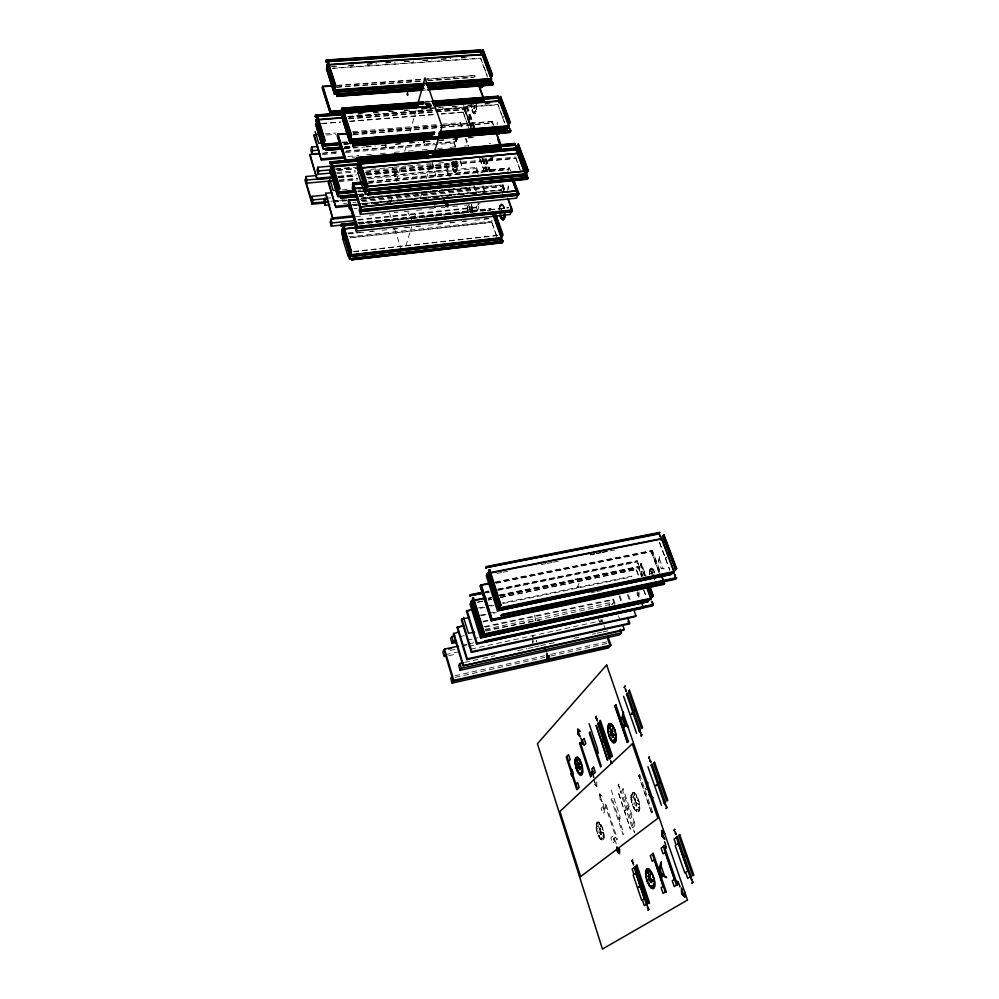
<?xml version="1.0" encoding="UTF-8"?>
<svg xmlns="http://www.w3.org/2000/svg" width="999" height="999" viewBox="0 0 999 999"><rect width="100%" height="100%" fill="white"/><g stroke="black" fill="none" stroke-linecap="round" stroke-linejoin="round"><path stroke-width="0.75" stroke-dasharray="5 3.75" d="M451.923 162.35L452.547 163.411L451.923 162.35A7.63 2.498 84.4 0 0 455.369 172.79A7.63 2.498 84.4 0 0 456.131 160.926M490.284 157.255L490.034 158.991M455.107 168.007L455.157 167.32A2.66 0.874 84.4 0 1 453.683 166.096A2.66 0.874 84.4 0 1 454.22 162.6M474.55 108.654L474.612 107.904A2.822 0.962 85.4 0 1 473.464 108.104A2.822 0.962 85.4 0 1 472.852 104.87M470.641 212.337L470.691 211.651A2.685 0.899 83.9 0 1 469.155 210.314A2.685 0.899 83.9 0 1 469.73 206.855M385.776 146.741L385.951 147.627L386.014 146.853M497.202 124.887L497.302 122.178M507.767 190.572L508.254 185.939M508.066 189.211L508.391 186.126M455.681 140.946L455.444 140.297M468.519 122.84L468.281 122.165M469.867 118.731L469.617 118.057M434.465 171.066A4.783 1.498 84.1 0 1 435.489 175.936L435.589 175.087M478.484 203.908L478.721 204.595M484.89 168.257L484.64 167.557M486.313 164.261L486.063 163.561M600.998 834.827L601.111 834.227A3.334 1.124 74.9 0 1 598.851 830.756A3.334 1.124 74.9 0 1 599.899 828.183M636.375 806.243L636.513 805.581A3.559 1.299 74.7 0 1 633.978 801.96A3.559 1.299 74.7 0 1 635.202 799.113M658.541 561.338L659.802 555.481L658.741 561.625L661.201 568.281L664.772 568.881L661.276 568.731M534.403 615.459A4.92 1.661 78 0 1 535.514 620.716L535.651 620.054M577.834 586.238L578.071 587.35L578.246 586.563M612.587 604.258L612.287 603.396M666.233 558.154L665.883 557.205M390.609 202.447L392.682 194.942M396.403 181.431L400.549 166.421M404.695 151.411L406.768 143.906M410.077 131.893L416.296 109.378M604.882 809.065L604.545 808.054M614.66 838.735L614.323 837.711M625.761 810.863L625.411 809.827M628.171 808.89L627.809 807.854M405.831 246.066L411.725 226.648M413.986 219.181L416.258 211.713M420.342 198.277L422.602 190.809M426.223 178.858L430.756 163.923M468.568 127.685L463.124 112.063L441.383 113.811M448.738 176.024L445.816 167.607L447.165 163.349L448.351 166.733L447.34 169.855L366.82 177.497M455.157 147.303L454.021 141.87L440.097 143.094M487.5 77.148L480.631 58.179L332.729 68.119M461.113 126.761L460.464 122.677L440.459 124.338M471.091 127.547L464.523 109.341L464.997 107.855L435.352 110.215M455.344 141.321L456.056 139.073M436.301 143.107L456.493 141.321L457.554 138.024M602.797 803.146A5.382 1.848 75.1 0 1 604.008 808.84L604.208 808.241M456.019 160.739L455.519 161.613M468.169 123.239L468.693 121.591M469.443 119.306L469.98 117.657M485.514 71.091L486.051 69.48M453.608 190.06L453.983 188.961L361.626 198.177M366.321 174.788L461.688 165.809L460.564 160.389M353.259 134.865L491.458 123.264L492.245 121.391L440.571 125.712M504.582 122.989L497.889 104.495L437.637 109.278M478.059 174.188L476.061 168.606L476.473 167.432L367.058 177.81M362.15 201.623L470.517 190.709L471.628 187.525L361.401 198.539M484.515 168.631L485.077 167.02M485.864 164.798L486.438 163.187M502.922 117.795L503.484 116.221M477.559 210.664L476.298 207.093L477.435 203.946L478.696 207.517L477.559 210.664L359.016 223.227M482.967 185.602L484.965 191.184L484.54 192.345L482.542 186.763M358.229 222.54L490.796 208.516L490.272 209.89L359.415 223.776M490.796 208.516L490.384 210.202L482.692 211.014M502.422 193.394L501.061 189.673L502.684 184.79L504.745 190.459M507.367 173.014L509.028 167.982L510.089 170.854M504.045 190.447L502.497 186.201L503.046 184.753L361.613 198.888M368.693 181.431L509.403 167.944L508.828 169.443L368.306 182.967M519.792 169.331L515.834 158.167L365.734 172.19M496.703 236.626L491.733 222.203L350.324 237.65M499.8 205.544L500.474 206.893M500.611 207.804L501.973 211.026M532.692 636.176L533.216 637.437M393.993 170.379A4.408 1.274 83.9 0 0 392.57 167.732L392.794 167.42M498.938 589.772L637.449 561.101L636.625 562.15L497.539 590.496M500.462 597.552L636.388 569.442L639.048 576.76M644.392 575.824L640.284 564.547L641.121 563.498L646.141 576.136M640.284 564.547L641.508 563.424M643.019 576.111L639.435 566.258L638.361 567.769L500.324 596.128M485.639 631.106L609.103 604.745L610.826 602.584L611.625 604.845M485.227 627.085L612.924 599.949L613.548 599.175L615.084 603.508M651.273 551.923L652.397 550.362L660.339 571.89M612.062 604.295L613.249 602.809M599.75 622.802L601.41 620.741L469.63 649.387M409.365 215.634A4.446 1.324 83.4 0 0 407.892 212.849L408.129 212.562M665.509 558.354L666.52 557.13M620.154 791.907L621.003 790.596L633.391 827.509L632.367 828.308L620.292 791.782M638.786 775.848L639.847 774.937L638.723 775.861M604.32 808.903L605.594 807.816M450.174 175.637L450.149 174.875M597.14 822.314L598.001 824.437M598.164 825.461L599.887 830.181M625.149 810.689L626.111 809.902M627.459 808.815L628.421 808.016M602.172 837.761L603.059 839.909M614.085 838.536L615.396 837.524M632.217 827.846L633.241 827.06M651.473 812.949L652.584 812.1M491.52 159.553L491.396 157.467M454.932 675.749L544.692 655.719M550.774 654.357L607.067 641.795M455.219 677.372L544.717 657.354M550.786 656.006L606.905 643.456M464.51 662.424L481.268 658.728M482.792 658.391L494.967 655.706M517.807 650.674L526.948 648.663M528.471 648.326L533.029 647.315M534.552 646.99L539.123 645.978M540.646 645.641L557.392 641.945M574.15 638.261L578.708 637.25M592.419 634.228L595.466 633.566M596.99 633.229L601.56 632.217M603.071 631.88L607.642 630.881M448.776 655.681L456.406 654.02M462.15 646.053L466.695 645.079M450.437 650.374L455.007 649.375M468.718 646.415L474.812 645.092M445.392 654.657L457.505 652.022M467.27 640.072L477.947 637.774M462.687 645.179L467.232 644.193M468.743 643.868L474.812 642.557M485.127 629.37L610.826 602.584M459.727 636.638L464.298 635.664M483.366 621.166L487.937 620.204M482.892 621.952L488.973 620.666M484.19 626.635L613.548 599.175M480.157 615.247L487.774 613.648M489.298 613.336L495.392 612.062M481.181 615.734L487.275 614.46M493.356 613.186L496.403 612.549M590.759 592.794L595.329 591.833M596.853 591.52L601.423 590.559M480.182 608.304L484.765 607.355M490.871 606.081L493.918 605.456M503.084 603.546L631.293 576.947L631.967 576.111L502.072 603.034M477.672 602.085L486.825 600.212M488.361 599.887L491.408 599.263M500.561 597.377L636.388 569.442M477.572 602.26L486.725 600.374M488.261 600.062L491.308 599.437M477.622 608.104L485.264 606.518M486.788 606.206L492.907 604.932M499.3 594.992L639.435 566.258M499.438 595.404L639.185 566.733M488.061 598.201L491.096 597.577M500.187 595.716L638.611 567.295L641.67 575.736M488.286 598.451L491.321 597.827M500.424 595.953L638.498 567.594L641.62 576.211M488.186 598.613L491.221 597.989M485.651 591.57L488.686 590.958M497.777 589.098L637.312 560.714M485.776 591.982L488.811 591.358M497.914 589.51L637.449 561.101M485.177 592.582L488.236 591.957M485.302 592.981L489.897 592.057M494.992 582.08L652.397 550.362M495.129 582.504L652.147 550.849M495.879 582.854L651.523 551.448L659.452 572.951M496.016 583.279L651.423 551.748L659.515 573.676M590.297 554.67L594.88 553.758M596.415 553.458L600.998 552.547M602.522 552.235L607.117 551.323M496.94 573.451L501.523 572.539M503.059 572.227L507.642 571.316M541.258 564.61L545.841 563.698M547.377 563.399L551.96 562.474M553.483 562.175L558.079 561.263M590.172 554.857L594.755 553.946M596.278 553.646L600.861 552.734M602.397 552.422L608.503 551.211M610.039 550.899L614.622 549.987M485.177 630.207L539.959 620.179M575.636 579.82L575.624 578.933M353.771 251.498L497.889 235.252M353.708 251.736L497.802 235.477M348.289 233.679L354.458 233.017M356.006 232.854L360.639 232.342M369.892 231.343L372.977 231.006M393.032 228.846L396.128 228.509M403.833 227.672L406.93 227.335M416.183 226.336L419.268 225.999M437.787 224.001L442.42 223.501M450.124 222.665L453.221 222.327M462.475 221.328L465.559 220.991M484.078 218.981L488.711 218.481M348.239 233.916L357.492 232.917M359.028 232.742L363.661 232.243M369.83 231.581L374.463 231.081M382.167 230.245L386.8 229.745M392.969 229.071L397.602 228.571M405.319 227.735L409.94 227.235M416.108 226.561L420.741 226.061M428.459 225.225L436.163 224.388M437.712 224.226L443.881 223.564M450.049 222.889L456.218 222.215M462.4 221.553L467.02 221.054M474.737 220.217L482.455 219.38M483.991 219.218L490.159 218.544M349.038 236.763L492.12 221.166L491.246 218.731M350.262 237.887L491.645 222.427M347.864 232.954L354.021 232.292M357.867 219.53L476.298 207.093M358.266 220.192L478.696 207.517M358.329 222.852L490.909 208.816M358.978 223.439L508.491 207.592M358.916 223.689L508.391 207.829M359.515 224.088L374.912 222.452M376.461 222.29L387.237 221.154M388.773 220.991L410.327 218.694M411.863 218.531L422.639 217.395M424.188 217.22L433.416 216.246M434.965 216.084L445.741 214.935M447.277 214.773L458.054 213.624M459.59 213.461L468.831 212.487M470.367 212.325L476.535 211.663M355.569 216.646L362.325 215.971M369.455 215.21L374.076 214.723M381.793 213.923L385.577 213.549M394.13 212.637L397.964 212.263M404.158 211.613L410.364 210.976M416.558 210.327L421.903 209.74M428.958 209.028L433.603 208.554M441.346 207.742L445.042 207.33M452.747 206.518L458.391 205.969M464.585 205.319L469.717 204.758M476.985 204.021L480.082 203.709M353.284 205.519L356.381 205.207M362.575 204.583L367.22 204.108M373.426 203.484L379.62 202.847M385.826 202.223L395.117 201.286M396.665 201.124L402.872 200.499M409.066 199.862L415.272 199.238M421.466 198.614L427.672 197.977M433.866 197.352L440.059 196.728M446.266 196.091L452.46 195.467M458.666 194.842L464.86 194.206M471.066 193.581L477.26 192.944M483.454 192.32L489.66 191.696M495.854 191.059L502.06 190.434M352.897 205.707L360.639 204.92M362.187 204.758L366.833 204.296M374.575 203.509L379.22 203.034M386.963 202.248L391.62 201.773M399.363 200.986L404.008 200.524M411.75 199.738L416.396 199.263M424.138 198.476L428.783 198.002M434.977 197.377L439.622 196.903M447.365 196.116L452.023 195.654M459.765 194.867L464.41 194.393M472.152 193.606L476.798 193.132M354.058 208.554L357.142 208.242M333.167 200.774L342.445 199.85M361.014 197.989L367.195 197.377M368.743 197.228L430.606 191.046M432.155 190.896L442.982 189.81M444.53 189.66L455.357 188.586M461.538 187.962L467.732 187.35M330.844 201.249L344.692 199.862M333.454 201.336L347.427 199.937M333.666 202.06L347.515 200.674M360.164 199.375L502.797 185.09M361.251 200.374L502.497 186.201M361.351 200.699L502.247 186.551M343.581 203.496L346.678 203.184M352.872 202.56L355.956 202.248M351.623 204.683L360.926 203.734M362.487 203.584L484.965 191.184M352.847 204.67L357.48 204.208M359.016 204.046L501.061 189.673M353.334 205.282L356.443 204.97M362.637 204.333L406.044 199.937M407.592 199.775L418.444 198.676M419.992 198.526L430.844 197.427M432.392 197.265L443.244 196.166M444.792 196.004L455.644 194.905M457.192 194.755L468.044 193.656M469.592 193.494L480.444 192.395M481.993 192.233L502.147 190.197M358.117 191.558L362.774 191.096M358.204 191.833L362.824 191.371M358.092 194.405L362.724 193.943M358.029 194.643L362.674 194.181M358.978 194.817L363.898 194.293M327.684 198.127L330.781 197.814M359.378 195.067L363.998 194.605M359.303 195.342L363.936 194.88M358.916 196.204L363.536 195.742M359.016 196.516L363.636 196.066M358.042 190.122L361.126 189.822M357.754 191.296L360.839 190.996M338.948 180.132L357.53 178.371M339.323 180.444L357.804 178.696M339.048 181.643L357.53 179.895M368.294 178.871L476.061 168.606M368.793 181.756L509.153 168.294M368.406 183.292L508.466 169.48M337.013 173.614L355.632 171.878M366.034 171.004L516.283 157.005M365.671 172.452L515.746 158.416M338.898 176.224L355.831 174.638M366.608 173.626L462.062 164.66M337.874 176.661L356.431 174.912M365.721 174.051L446.166 166.483L449.587 176.323M338.099 177.098L355.182 175.487M366.046 174.475L448.351 166.733M338.636 177.397L355.557 175.799M339.173 177.647L356.168 176.049M366.983 175.025L445.816 167.607M335.577 168.918L352.547 167.357M335.864 169.331L356.006 167.482M337.774 170.13L356.243 168.419M337.799 170.367L356.456 168.644M336.688 172.515L355.219 170.792M370.679 169.355L378.396 168.644M379.945 168.506L392.307 167.357M393.843 167.208L406.206 166.059M407.754 165.921L420.117 164.773M426.286 164.198L432.467 163.624M438.648 163.049L446.378 162.325M452.559 161.751L460.277 161.039M322.29 154.62L339.285 153.122M345.467 152.572L453.646 143.032M347.927 156.506L358.766 155.532M366.508 154.845L372.702 154.296M380.444 153.596L386.638 153.047M394.38 152.36L400.574 151.798M408.316 151.111L414.51 150.562M422.252 149.875L428.446 149.313M437.737 148.489L442.382 148.077M450.124 147.39L456.318 146.828M464.06 146.141L468.706 145.729L466.133 138.524M352.285 157.305L355.382 157.03M344.618 146.99L351.086 146.279M344.855 147.065L351.036 146.528M344.705 147.303L350.924 146.753M345.067 147.477L351.273 146.94M345.017 147.815L351.186 147.278M344.28 148.489L356.693 147.402M366.009 146.591L372.215 146.054M381.518 145.242L386.176 144.843M395.479 144.031L400.137 143.619M409.44 142.807L414.098 142.407M426.511 141.321L429.607 141.059M438.923 140.247L443.568 139.835M452.884 139.023L457.53 138.624M468.394 137.675L471.503 137.4M344.38 148.789L364.548 147.04M366.096 146.903L375.412 146.091M381.618 145.542L389.373 144.867M395.579 144.331L403.334 143.656M409.54 143.107L418.856 142.295M425.062 141.758L432.817 141.084M439.023 140.534L446.778 139.86M452.984 139.323L460.739 138.649M468.506 137.974L474.712 137.425M322.877 153.059L339.972 151.561M346.178 151.011L434.74 143.232M322.527 153.421L339.548 151.923M345.729 151.386L424.625 144.443M426.173 144.318L433.903 143.631M342.794 142.57L347.452 142.17M342.894 142.882L347.54 142.482M344.068 143.694L347.177 143.431M344.018 143.943L348.663 143.544M344.118 144.243L348.763 143.844M343.906 144.268L348.526 143.881M325.012 133.941L335.789 133.042M352.722 131.643L438.923 124.475M326.436 135.04L335.764 134.266M352.859 132.842L460.077 123.888M353.509 132.979L439.023 125.837M353.609 133.292L442.232 125.886M443.793 125.749L491.995 121.728M353.159 134.553L491.708 122.927M349.076 117.37L433.903 110.627M435.452 110.502L464.76 108.167M348.651 118.594L464.523 109.341M348.751 118.893L435.015 112M436.551 111.876L464.285 109.665L464.647 107.88L472.739 130.307M321.853 123.439L340.472 121.94M349.787 121.191L435.177 114.311M321.803 123.689L340.422 122.19M349.737 121.441L435.102 114.56M441.308 114.061L463.049 112.313M426.223 105.207L432.392 104.72M426.148 105.457L432.317 104.982M426.248 105.769L432.43 105.282M426.498 106.344L432.654 105.857M426.523 106.556L432.729 106.069L425.062 106.756M425.087 106.993L432.829 106.381M425.686 107.88L433.454 107.268M425.786 108.167L433.554 107.555M358.054 113.849L361.151 113.611M373.376 112.587L376.635 112.388M388.848 111.364L392.12 111.164M404.32 110.14L407.592 109.952M421.353 108.804L440.109 107.38M452.297 106.356L455.594 106.156M467.782 105.145L471.066 104.945M485.002 103.846L488.099 103.596M357.992 114.123L364.185 113.636M373.476 112.899L379.67 112.412M388.948 111.688L395.142 111.189M404.433 110.464L412.175 109.853M421.453 109.116L443.119 107.405M452.41 106.668L458.603 106.181M467.894 105.457L475.624 104.845M484.915 104.108L491.108 103.621M348.039 116.384L436.088 109.403M347.977 116.646L436.014 109.665M437.562 109.54L497.789 104.758M348.988 117.07L433.803 110.34M425.274 101.836L431.468 101.361M423.838 102.273L431.58 101.673M424.825 103.459L431.006 102.972M424.925 103.771L431.118 103.284M425.05 104.008L431.231 103.534M425.149 104.321L431.331 103.834M422.664 90.197L425.786 89.972M336.863 85.377L422.202 79.271M423.751 79.158L475.324 75.474L474.812 77.06L427.972 80.42M336.963 85.677L425.412 79.358M426.96 79.246L474.962 75.499L474.463 77.085M336.538 86.988L421.953 80.894M336.638 87.3L420.329 81.281M428.072 80.719L473.026 77.485M331.805 66.346L334.89 66.134M348.639 65.185L353.421 64.898M367.157 63.948L371.965 63.661M385.689 62.712L390.497 62.425M404.22 61.476L409.028 61.189M422.752 60.24L427.56 59.965M441.471 59.028L446.103 58.729M461.351 57.667L464.635 57.492M331.743 66.621L337.924 66.209M348.738 65.484L356.456 64.972M367.27 64.248L376.536 63.636M385.801 63.012L395.067 62.4M404.32 61.776L413.586 61.164M422.852 60.539L432.117 59.928M441.383 59.303L450.649 58.691M461.463 57.967L469.18 57.455M332.667 68.394L480.544 58.454M342.47 189.822L347.115 189.56M341.646 142.183L347.764 141.895M645.591 789.297L645.604 788.423M616.233 843.905A5.482 1.886 74.5 0 0 613.935 838.973L614.373 839.073M411.326 217.72L411.613 222.377M654.158 574.974L652.609 574.5M473.626 111.426L473.389 113.174M502.672 204.495L502.397 206.206M472.589 212.287L471.928 211.538L472.577 212.662M594.305 783.953L596.927 786.95L596.828 782.142L596.728 786.338L594.492 783.79L594.405 779.382M638.074 564.098L637.812 562.724L638.398 563.698M619.205 787.499L618.918 786.013L619.53 787.212M634.028 831.668L634.652 832.916L634.365 831.405M613.935 838.973L614.397 839.922M480.631 58.179L487.062 75.437M497.889 104.495L504.682 122.727M659.627 542.407L669.879 569.967M659.477 542.594L669.73 570.154M515.834 158.167L520.404 170.442M659.365 558.703L662.949 568.356M659.939 571.977L651.997 550.437L651.136 551.523L659.365 573.863M492.245 121.391L493.781 125.562M509.403 167.944L510.452 170.817M493.044 124.6L491.883 121.416L491.458 123.264M503.046 184.753L505.107 190.422M641.121 563.498L645.754 576.211M640.671 564.472L644.78 575.749M502.335 186.301L503.696 190.035M502.135 186.239L503.683 190.484M637.812 562.724L638.761 565.359M642.632 576.198L639.048 566.346L638.224 567.382L641.483 576.373M643.818 589.959L646.478 597.29M636.251 569.605L638.898 576.935M643.681 590.122L646.341 597.452M467.207 106.319L474.825 127.373M486.213 158.841L490.934 171.878M466.858 106.344L474.475 127.41M485.864 158.878L490.571 171.915M466.221 106.406L473.826 127.447M485.177 158.853L489.885 171.878M465.871 106.431L473.476 127.485M484.827 158.891L489.535 171.903M464.997 107.855L473.089 130.27M483.366 158.741L488.061 171.753M483.017 158.779L488.161 173.027M463.611 105.395L464.235 107.13M482.342 158.741L487.025 171.741M464.36 109.415L470.641 126.823M482.142 158.729L487.225 172.815M464.173 109.366L470.741 127.572M481.993 158.779L486.675 171.778M637.587 591.733L640.147 598.838M636.912 592.557L639.46 599.65M463.124 112.063L468.656 127.435M479.832 158.504L485.014 172.914M479.745 158.741L484.927 173.152M460.464 122.677L462.013 126.998M476.473 167.432L478.471 173.014M465.222 138.287L468.306 146.915M628.408 594.792L630.419 600.411M627.397 594.592L629.495 600.474M491.733 222.203L496.79 236.401M474.587 185.914L477.047 192.857M619.83 595.516L621.902 601.348M473.688 185.677L476.635 193.993M619.193 596.316L621.253 602.135M455.681 139.048L456.493 141.321M454.021 141.87L456.031 147.565M460.177 161.538L461.688 165.809M469.268 187.188L470.517 190.709M612.924 599.949L614.447 604.283M618.518 615.834L620.042 620.154M609.103 604.745L610.289 608.129M602.06 619.655L603.533 623.888M604.02 625.312L605.494 629.545M600.849 619.13L601.835 621.952M598.601 619.48L599.375 621.69M432.729 164.136L434.066 168.007M638.935 775.724L651.635 812.824M618.918 786.013L619.917 789.01M633.628 829.844L634.652 832.916M611.213 789.984L620.079 816.583L619.243 819.892L620.804 820.566L619.817 817.607M599.875 795.366L601.598 800.599M394.493 172.765L395.666 176.348M594.855 781.767L596.128 785.664M389.473 212.862L392.295 221.591M394.642 228.858L400.761 247.752M603.783 807.716L604.008 808.84M535.302 619.68L535.514 620.716M435.302 174.95L435.489 175.936M432.505 162.412L432.817 167.969L434.465 168.544L432.929 167.607L432.729 164.048M645.704 788.948A5.819 2.173 74.7 0 1 645.104 788.311M499.363 209.665A7.567 2.697 84 0 1 501.261 204.246A7.567 2.697 84 0 1 504.32 208.604M499.15 210.065A8.142 2.897 84 0 1 501.098 203.696A8.142 2.897 84 0 1 504.495 208.366M501.223 209.84A2.835 1.011 84 0 1 501.935 208.941M492.682 157.505A7.617 2.66 84.9 0 1 490.059 158.604M493.081 157.155A8.192 2.86 84.9 0 1 489.622 158.604M489.373 143.569A8.192 2.86 84.9 0 1 490.609 143.669M467.782 212.213A7.692 2.585 83.9 0 1 467.445 204.97M471.59 204.895A7.692 2.585 83.9 0 1 472.652 212.188M468.044 212.487A7.155 2.398 83.9 0 1 467.682 204.895M471.328 204.82A7.155 2.398 83.9 0 1 472.44 212.475M449.887 175.1A3.059 0.987 84.2 0 1 450.674 176.086M456.006 161.239A7.093 2.323 84.4 0 1 456.443 170.542A7.093 2.323 84.4 0 1 453.359 170.517A7.093 2.323 84.4 0 1 452.185 161.201M476.498 104.633A8.117 2.76 85.4 0 1 474.513 113.849A8.117 2.76 85.4 0 1 471.041 105.157M476.311 104.72A7.555 2.56 85.4 0 1 474.363 113.287A7.555 2.56 85.4 0 1 471.216 104.658M385.626 145.005A4.383 1.249 84.1 0 1 385.951 147.627M638.985 591.982A3.684 1.498 77.6 0 1 638.373 595.429A3.684 1.498 77.6 0 1 636.288 593.306M578.071 587.35A5.395 2.01 78.1 0 1 579.07 583.578M577.31 578.458A5.37 1.986 78.3 0 1 575.199 578.995M533.841 641.882A2.098 0.699 77.7 0 1 533.666 640.596M532.842 643.231A6.019 2.023 77.7 0 1 532.305 640.734M532.342 636.85A6.019 2.023 77.7 0 1 533.191 635.651M536.363 640.646A6.019 2.023 77.7 0 1 536.625 641.907M532.966 643.106A5.607 1.873 77.7 0 1 532.455 640.796M532.554 636.95A5.607 1.873 77.7 0 1 533.154 636.113M536.226 640.709A5.607 1.873 77.7 0 1 536.475 641.882M651.41 574.35A2.223 0.937 77.7 0 1 652.222 572.102M649.675 574.525A6.381 2.672 77.7 0 1 650.898 567.994A6.381 2.672 77.7 0 1 654.795 572.989M654.707 579.532A6.381 2.672 77.7 0 1 654.283 580.107M649.862 574.5A5.932 2.485 77.7 0 1 650.998 568.419A5.932 2.485 77.7 0 1 654.62 573.064M654.42 579.37A5.932 2.485 77.7 0 1 654.283 579.545M454.145 170.342L454.208 172.253L454.145 170.342M456.331 167.108L456.968 168.169L456.331 167.108M467.345 206.406L467.982 207.517L467.345 206.406M475.899 107.53L476.585 108.604L475.899 107.53M499.25 208.454L499.962 209.64L499.25 208.454M596.291 824.375L597.215 826.373L596.291 824.375M599.338 835.614L599.325 837.562L599.338 835.614M600.849 824.575L600.836 826.548L600.849 824.575M602.984 835.851L603.92 837.874L602.984 835.851M649.55 570.417L650.224 571.603L649.55 570.417M652.971 569.155L652.934 570.604L652.971 569.155M631.143 795.204L632.167 797.302L631.143 795.204M634.477 807.18L634.44 809.277L634.477 807.18M636.326 795.167L636.288 797.289L636.326 795.167M638.623 807.229L639.66 809.365L638.623 807.229M454.682 165.597L455.319 167.445L454.682 165.597M474.1 106.106L474.787 108.017L474.1 106.106M470.204 209.89L470.866 211.8L470.204 209.89M453.159 161.376L454.195 164.81L453.159 161.376M453.246 168.556L452.984 170.042L453.246 168.556M472.515 109.453L472.202 111.076L472.515 109.453M456.006 169.48L456.443 171.216L456.006 169.48M475.512 110.127L475.986 111.95L475.512 110.127M468.643 205.544L469.705 209.066L468.643 205.544M471.503 204.82L471.203 206.293L471.503 204.82M503.946 206.793L503.583 208.354L503.946 206.793M600.461 831.817L601.361 834.615L600.461 831.817M635.801 803.009L636.8 805.981L635.801 803.009M650.324 568.506L650.736 570.067L650.324 568.506M651.048 570.504L652.072 573.726L651.048 570.504M654.308 571.59L653.895 572.527L654.308 571.59M618.856 784.215L618.156 785.414L618.856 784.215M623.126 788.76L622.265 789.497L634.715 826.498L635.601 825.811L623.126 788.76M612.1 798.563L611.276 799.275L623.039 834.664L623.888 834.015L612.1 798.563M602.984 806.692L601.136 808.291L602.847 813.498L604.707 811.912L602.984 806.692M605.906 804.183L605.107 804.869L616.658 839.884L617.494 839.247L605.906 804.183M618.593 793.243L630.456 829.22L618.593 793.243M632.28 792.794L632.929 795.304L632.28 792.794M633.416 796.128L634.989 801.41L633.416 796.128M639.685 774.475L638.561 775.399L651.635 813.423L652.747 812.574L639.685 774.475M598.026 832.479L597.514 833.491L598.026 832.479M602.697 828.658L602.16 829.694L602.697 828.658M633.016 803.858L632.417 804.982L633.016 803.858M638.373 799.475L637.762 800.624L638.373 799.475M637.849 809.215L638.498 811.75L637.849 809.215M612.724 836.263L610.826 837.761L612.562 843.056L614.472 841.57L612.724 836.263M471.903 106.643L471.303 107.43L471.903 106.643M474.687 111.551L474.825 113.611L474.687 111.551M452.672 165.884L452.135 166.558L452.672 165.884M456.755 163.936L456.206 164.61L456.755 163.936M455.257 170.729L455.382 172.652L455.257 170.729M468.106 210.002L467.544 210.639L468.106 210.002M472.377 208.404L471.803 209.041L472.377 208.404M501.148 203.833L501.273 205.894L501.148 203.833M475.536 105.232L474.1 105.919L475.536 105.232M455.994 164.922L454.682 165.434L455.994 164.922M471.578 209.328L470.217 209.728L471.578 209.328M651.623 568.106L651.823 569.655L651.623 568.106M650.237 573.513L649.537 573.339L650.237 573.513M454.333 162.238L454.458 164.535L454.333 162.238M469.855 206.506L469.98 208.816L469.855 206.506M394.418 171.716L394.605 176.299L396.166 176.91L395.866 172.278L396.016 176.486L394.692 175.961L394.418 171.716M634.265 792.906L634.577 795.291L634.265 792.906M632.192 800.112L631.131 799.475L632.192 800.112M639.622 804.545L638.523 803.895L639.622 804.545M636.413 809.327L636.725 811.712L636.413 809.327M599.013 822.389L599.313 824.625L599.013 822.389M597.265 828.97L596.328 828.333L597.265 828.97M603.833 833.416L602.872 832.754L603.833 833.416M601.061 837.686L601.361 839.909L601.061 837.686M652.372 571.903L652.397 573.688L652.372 571.903M638.186 804.382L635.776 802.359L638.186 804.382M602.572 833.191L600.436 831.218L602.572 833.191M635.426 798.9L635.476 801.535L635.426 798.9M602.047 796.303L599.65 793.543L599.762 798.838L602.16 801.61L599.937 798.676L599.85 794.155L602.047 796.303M600.099 827.996L600.174 830.444L600.099 827.996M596.403 826.947A8.904 3.009 74.9 0 0 602.222 839.734A8.904 3.009 74.9 0 0 601.698 826.623A8.904 3.009 74.9 0 0 596.403 826.947M596.116 826.635A9.578 3.234 74.9 0 0 602.385 840.384A9.578 3.234 74.9 0 0 601.823 826.285A9.578 3.234 74.9 0 0 596.116 826.635M630.918 797.639A10.227 3.721 74.7 0 0 637.886 812.162A10.227 3.721 74.7 0 0 637.412 796.965A10.227 3.721 74.7 0 0 630.918 797.639M631.231 797.964A9.515 3.472 74.7 0 0 637.712 811.463A9.515 3.472 74.7 0 0 637.262 797.327A9.515 3.472 74.7 0 0 631.231 797.964"/><path stroke-width="1.5" d="M471.078 103.334L471.79 103.596M407.355 94.281L407.542 95.192L407.617 94.306M423.601 141.658L423.788 142.595L423.876 141.708M434.715 206.481L434.915 207.417L435.002 206.568M487.412 64.923L487.162 64.236M504.957 111.801L504.695 111.089M498.139 224.475L497.889 223.764M522.964 158.853L522.677 158.117M579.745 769.705L579.857 769.093A3.234 1.099 75.8 0 1 577.697 765.871A3.234 1.099 75.8 0 1 578.671 763.174M343.381 114.66L315.309 116.558L315.597 115.035L415.709 107.18M315.397 116.858L315.597 115.035M325.986 61.676L326.298 59.99L480.731 49.95L480.332 51.886L325.986 61.676L480.219 51.586L480.731 49.95M326.086 61.988L326.298 59.99M612.961 737.1L613.086 736.425A3.459 1.261 75.8 0 1 610.676 733.079A3.459 1.261 75.8 0 1 611.813 730.094M341.009 144.518L323.589 146.016L315.934 121.204L316.221 119.68L342.819 117.57M418.531 106.369L330.145 113.287L322.202 88.024L322.515 86.401L332.205 85.702M339.685 142.845L324.176 144.168L323.963 145.979L316.308 121.179L316.596 119.655L324.263 144.48M417.32 104.608L330.744 111.339L330.532 113.249L322.59 87.987L322.889 86.376L330.844 111.651M423.726 85.689L334.752 92.195L326.623 66.646L326.998 64.685L482.392 54.396L491.558 78.896L490.921 80.782L426.835 85.464M316.845 175.499L305.981 176.511L305.17 180.856L312.138 204.221L324.45 202.984M319.43 153.696L310.152 154.508L309.927 155.707L317.108 179.42L332.492 177.972M317.719 146.528L311.563 147.053L310.926 150.449L312 154.008L319.767 153.334M316.408 121.478L316.695 119.955L342.907 117.87M322.689 88.299L322.989 86.676L332.305 86.014M318.856 134.453L314.235 134.84L313.998 136.076L321.353 160.065L344.555 157.992M327.11 66.933L327.385 64.66L335.539 90.235L335.14 92.17L326.623 66.646M305.981 176.511L307.043 180.02L306.431 183.217L332.754 180.719M312 154.008L312.65 150.637L311.563 147.053M311.301 199.538L311.938 196.366L325.811 195.005M357.967 163.611L317.719 167.283L317.045 170.629L318.144 174.238L330.507 173.089M324.313 141.608L324.613 140.097L316.92 115.21L316.633 116.746L324.313 141.608L325 140.06L317.295 115.185L317.008 116.721L324.687 141.583M335.14 87.5L335.477 85.827L327.297 60.202L326.973 61.901L335.14 87.5L335.864 85.802L327.697 60.177L327.372 61.876L335.527 87.475M323.589 146.016L323.888 144.505L316.221 119.68M330.145 113.287L330.457 111.688L322.515 86.401M312.138 204.221L312.999 199.925L311.938 196.366M317.108 179.42L310.152 154.508M318.144 174.238L318.818 170.904L317.719 167.283M323.214 148.951L315.634 123.938L323.214 148.951L341.758 147.34M334.752 92.195L335.14 90.26L326.998 64.685M321.353 160.065L314.235 134.84M334.553 94.318L326.498 68.531L334.553 94.318L422.952 87.812M342.832 148.926L325.761 150.424L325.974 148.601L341.608 147.565M422.664 90.197L336.988 96.229L337.325 94.58L423.701 88.212M337.088 96.553L337.325 94.58M408.441 156.593L329.77 163.399L330.082 161.913L345.504 160.514M329.87 163.711L330.082 161.913M423.389 103.884L341.446 110.252L341.695 108.279L423.726 101.948M331.193 163.848L331.88 162.313L339.835 187.999L339.51 189.473L331.193 163.848L331.88 162.313M342.782 108.766L342.445 110.414L350.874 136.888L351.648 135.227L342.782 108.766L351.236 135.265L350.874 136.888M355.794 192.095L338.336 193.806L330.432 168.207L330.744 166.708L357.38 164.286M337.575 134.303L345.791 160.439L345.442 161.988L337.237 135.889L337.575 134.303L348.851 133.367M354.32 190.484L338.948 191.995L338.711 193.769L330.806 168.169L331.131 166.683L339.048 192.308M514.91 143.444L514.448 145.317L356.331 159.578L356.593 157.642L514.91 143.444L514.323 145.005L346.079 160.077L345.841 161.963L337.637 135.852L337.962 134.278L346.191 160.402M434.115 134.316L350.424 141.471L342.02 115.06L342.42 113.149L424.975 106.668M343.181 108.729L342.832 110.377L351.273 136.851M327.684 198.127L324.575 198.439L323.888 201.698L325 205.369L329.645 204.895M325.662 193.294L332.892 219.043L325.662 193.294L331.83 192.682M330.906 168.481L331.218 166.995L357.48 164.585M337.737 136.176L338.062 134.59L347.39 133.816M334.69 180.881L328.534 181.468L328.271 182.68L335.864 207.43L349.8 206.019M342.52 115.347L342.819 113.112L351.248 139.56L350.824 141.433L342.02 115.06M622.152 717.657L623.351 712M623.563 712.349L622.352 718.006L624.887 725.399L628.396 726.41M325 205.369L325.699 202.11L324.575 198.439M354.583 216.783L330.894 219.218L330.169 222.44L331.306 226.161L342.083 225.025M339.123 189.51L339.46 188.037L331.506 162.35M338.336 193.806L338.661 192.345L330.744 166.708M331.306 226.161L332.018 222.952L330.894 219.218M337.912 196.628L330.082 170.841L337.912 196.628L356.481 194.793M350.424 141.471L350.849 139.585L342.42 113.149M335.864 207.43L328.534 181.468M350.174 143.519L341.858 116.871L350.174 143.519L432.579 136.426M357.48 196.678L340.472 198.039L340.796 196.578L356.193 195.055M340.559 198.351L340.796 196.578M352.822 145.979L353.084 144.043L510.939 130.757L353.196 144.368L352.822 145.979L510.352 132.33L510.814 130.444M596.878 752.684L597.652 749.287L589.11 723.651M651.198 882.716L651.336 882.092A3.621 1.286 73.6 0 1 648.751 878.221A3.621 1.286 73.6 0 1 650.012 875.574M356.443 224.413L341.046 226.049L341.271 224.325L356.693 222.702M508.216 198.951L512.35 210.302L511.788 211.726L357.555 228.259L357.817 226.473L356.78 228.334L348.476 201.648L348.826 200.175L358.516 199.201M512.662 180.881L517.969 195.28L518.793 193.456L362.05 209.54L360.989 211.463L352.51 184.478L352.872 182.954L360.976 182.168M516.008 149.525L525.749 175.637L526.61 173.751L367.108 189.348L366.009 191.333L357.317 164.011L357.692 162.412L516.97 147.939L526.735 174.076L526.123 175.599L366.708 190.909L526.011 175.275M358.254 160.04L359.041 158.391L367.782 185.802L367.395 187.387L358.254 160.04L359.041 158.391M493.693 215.622L501.673 237.937L501.148 239.285L350.736 256.418L350.986 254.72L349.975 256.506L341.958 230.307L342.282 228.908L356.556 227.385M342.782 226.823L343.494 225.362L351.561 251.648L351.211 253.034L342.782 226.823L343.494 225.362M350.349 256.468L342.332 230.27L342.669 228.871L350.699 255.095L349.975 256.506M350.237 205.594L349.425 209.028L348.214 205.145L349.213 200.125L357.53 226.835L356.78 228.334M361.101 172.627L357.942 173.177L361.039 172.889M345.716 238.149L342.582 238.724L345.654 238.386M343.656 234.191L342.882 237.437L341.72 233.616L342.769 229.183L356.655 227.697M646.578 786.525L647.564 782.392M646.79 786.887L647.777 782.754M355.894 223.764L355.057 227.16L356.281 231.119L510.089 214.523L511.875 210.027M363.886 191.471L358.004 172.914M348.064 256.281L342.632 238.486M349.126 252.023L348.326 255.245L349.513 259.116L354.146 258.591M360.989 211.463L361.363 209.952L352.872 182.954M366.009 191.333L366.396 189.76L357.692 162.412M366.983 187.425L367.382 185.851L358.629 158.429M350.824 253.084L351.173 251.686L343.107 225.399M356.281 231.119L357.43 226.511L512.237 209.99L511.426 211.763M512.762 180.644L517.944 194.718L516.583 198.139L360.464 214.335L361.338 210.839L353.072 184.515M368.544 194.031L365.459 194.33L366.371 190.684L357.892 164.036M582.854 743.88L582.529 742.919M349.513 259.116L350.599 254.77L501.573 237.625L500.786 239.323M514.16 180.856L518.918 193.769L518.331 195.242L361.775 211.376L362.05 209.54M366.82 191.246L367.108 189.348M367.932 194.743L368.319 193.169L527.984 177.41L527.484 179.258L367.932 194.743L527.372 178.933L527.984 177.41M351.76 259.765L352.11 258.391L502.822 241.146L502.397 242.794L351.76 259.765L502.285 242.482L502.822 241.146M368.032 195.08L368.319 193.169M351.86 260.09L352.11 258.391M592.27 772.464L591.945 771.478M661.201 861.812C658.753 867.082 660.289 876.036 666.583 877.646M660.052 867.432L661.413 862.199M603.021 742.294L602.684 741.295M605.282 740.059L604.944 739.048M669.617 554.07L669.268 553.121M402.622 158.916L403.446 155.919M416.708 107.88L425 77.847L442.095 126.598L433.029 156.456M632.005 714.185L631.643 713.136M635.227 710.988L634.865 709.939M580.844 738.199A5.232 1.798 76.1 0 1 582.03 743.756L582.205 743.131M623.925 726.073L624.163 727.222L624.375 726.498M656.73 785.589L656.343 784.502M660.177 782.779L659.79 781.68M482.33 51.723L483.216 50.05L492.42 74.6L491.87 76.224L482.33 51.723L483.216 50.05M472.377 102.023L473.264 103.946M639.085 887.387L638.723 886.325M487.025 65.397L487.612 63.574M641.982 885.489L641.633 884.427M478.646 85.489L483.891 99.75L483.379 101.299L483.778 99.45L432.767 103.409M491.508 76.249L492.045 74.625L482.854 50.075M427.609 87.462L489.647 82.905L488.661 79.758M482.03 54.421L491.183 78.921L490.559 80.807L491.071 78.621L335.427 89.91L335.04 91.846L423.626 85.377M478.996 85.464L484.253 99.713L483.741 101.274L433.966 105.17M427.335 89.848L492.694 85.002L493.119 83.092L428.334 87.862M492.694 85.002L493.119 83.092M433.091 154.358L479.308 150.175L479.807 148.726M432.654 103.159L497.589 98.127L498.026 96.216L431.468 101.361M497.589 98.127L498.026 96.216M499.712 98.189L500.636 96.553L510.139 121.915L509.565 123.489L499.712 98.189L500.636 96.553M498.938 102.747L499.488 101.149L434.378 106.256M499.1 102.672L499.737 100.812L434.203 105.744M504.545 112.238L505.169 110.464M686.051 855.993L685.651 854.844M661.65 875.698L661.912 876.885L662.137 876.223M501.098 146.441L500.549 147.952L500.986 146.129M509.19 123.526L509.765 121.94L500.274 96.578M438.798 135.889L507.192 130.007L506.243 126.935M499.737 100.812L509.203 126.111L508.528 127.947L438.748 133.916M517.47 145.667L518.431 144.068L528.246 170.255L527.634 171.803L517.47 145.667L518.431 144.068M526.123 175.599L516.383 149.488L516.97 147.939M522.527 159.253L523.189 157.53M497.689 224.962L498.276 223.439M664.547 841.757A5.957 2.21 73.8 0 1 665.896 848.014L666.146 847.377M503.808 216.646L504.495 218.019M524.325 178.609L525.736 175.062L516.233 149.588M501.211 237.662L499.525 241.933L496.428 242.282M527.26 171.828L527.872 170.292L518.056 144.093M496.003 214.997L503.021 234.565L502.472 235.926L495.654 215.035M483.778 593.294L469.892 595.691L470.479 594.655L482.617 592.182M485.851 567.669L486.488 566.545L659.602 532.43L658.865 533.966L485.851 567.669L658.716 533.553L659.602 532.43M470.017 596.103L470.479 594.655M485.989 568.106L486.488 566.545M472.415 598.901L473.439 597.777L484.115 632.067L483.504 633.054L472.415 598.901L473.439 597.777M488.586 570.841L489.685 569.63L501.011 605.157L500.337 606.231L488.586 570.841L489.685 569.63M647.115 587.375L651.211 598.638L650.349 599.637L481.543 635.851L470.941 601.723L471.54 600.686L485.639 597.802M469.942 603.833L480.494 637.849L648.076 601.685L480.494 637.849M471.366 601.635L471.965 600.599L482.592 634.777L481.968 635.764L470.941 601.723M661.937 576.198L664.585 583.366L663.686 584.415L491.183 620.854L480.219 586.013L480.844 584.927L488.898 583.304M486.251 575.586L497.44 610.851L671.503 574.325L497.44 610.851M486.9 574.437L487.649 573.139L661.875 538.498L674.362 571.965L673.289 573.226L498.126 609.79L486.9 574.437L488.086 573.051L499.35 608.453L498.576 609.702L487.337 574.35M480.656 585.926L481.281 584.84L492.27 619.73L491.62 620.766L480.219 586.013M471.503 602.047L472.09 601.023L485.764 598.214M458.141 646.166L444.505 649.1L442.819 652.022L444.205 656.68L445.392 654.657M454.832 635.826L451.81 636.463L450.574 638.598L452.01 643.344L456.58 642.357M458.316 632.13L453.309 633.878L462.962 665.784L623.601 630.257L624.25 629.507L622.714 625.174M627.584 617.37L629.657 623.201L628.995 623.963L466.845 659.602L457.043 627.409L463.586 625.337M469.48 617.482L461.863 619.068L461.401 619.88L471.353 652.409L635.264 616.645L635.938 615.859L633.928 610.239M641.683 603.096L643.219 607.355L642.532 608.154L476.598 644.068L466.446 611.151L471.516 609.365M480.794 586.351L481.418 585.264L489.035 583.728M487.475 574.787L488.224 573.476L661.625 538.985L660.726 540.097M452.01 643.344L453.246 641.233L451.81 636.463M451.885 676.435L450.674 678.396L452.085 683.116L608.453 647.951L610.889 645.104L607.941 636.625M462.987 662.749L459.94 663.423L458.678 665.471L460.127 670.304L619.667 634.865L621.44 632.792L620.229 629.345M483.066 633.154L484.115 632.067M499.887 606.318L501.011 605.157M481.543 635.851L482.455 634.353L650.674 598.326L649.812 599.313L481.843 635.339M452.085 683.116L453.821 680.344L610.889 645.104M460.127 670.304L461.401 668.269L621.44 632.792M462.962 665.784L624.25 629.507M466.845 659.602L467.307 658.853L629.657 623.201M471.353 652.409L471.84 651.635L635.938 615.859M476.598 644.068L477.097 643.269L653.371 604.907L652.522 605.894L484.365 642.27L484.852 640.871L653.234 604.507M491.183 620.854L492.132 619.305L664.035 583.041L663.286 584.502L664.185 583.453L661.326 575.724M498.126 609.79L499.213 608.016L673.801 571.628L672.876 573.301L673.963 572.052L661.463 538.573M501.061 615.484L501.735 614.422L676.51 577.697L675.724 579.183L501.061 615.484L675.574 578.771L676.51 577.697M484.365 642.27L484.99 641.296L653.371 604.907M501.198 615.921L501.873 614.872L676.66 578.109M405.756 89.598L405.706 88.749M650.486 879.669L651.773 882.329M662.812 536.288L664.123 535.077L676.685 568.656L675.749 569.742L662.812 536.288L664.123 535.077M668.993 554.145L670.017 552.909M648.501 587.112L652.097 596.99L653.346 595.904L650.262 587.424M675.349 569.83L676.685 568.656M652.097 596.99L653.346 595.904M444.78 201.149A4.808 1.536 83.8 0 0 443.119 198.177L443.394 197.852M623.601 696.328L636.575 733.291M597.602 723.95L598.401 722.552L610.339 758.091L609.365 759.015L597.739 723.813M626.51 694.53L627.409 692.994L640.359 730.331L639.273 731.355L626.66 694.38M582.317 743.78L583.516 742.557M568.518 761.288L570.167 759.59L568.568 754.67L566.221 757.105L576.798 789.797L579.22 787.512L577.609 782.517L575.911 784.128M576.023 757.617L576.86 759.64M577.01 760.639L578.671 765.184M602.447 742.195L603.346 741.295M604.607 740.059L605.519 739.148M631.268 714.21L632.28 713.211M634.59 710.913L635.614 709.902M580.881 772.514L581.73 774.562M591.72 772.339L592.944 771.166M609.228 758.566L610.189 757.654M627.235 742.12L628.271 741.133M639.11 730.893L640.197 729.869M483.741 85.302L481.543 87.3L480.644 84.865M481.618 87.687L483.803 85.689M647.939 766.757L661.438 805.244M651.036 765.296L651.997 763.86L665.484 802.721L664.323 803.621L651.198 765.159M655.943 785.539L657.017 784.652M659.49 782.629L660.589 781.73M500.998 131.93L498.701 133.754L497.302 129.97M498.763 134.128L501.061 132.318M664.16 803.134L665.322 802.247M653.259 853.596L650.287 855.656L652.197 861.313L654.395 859.814M664.185 845.978L661.101 848.126L663.074 853.883L665.346 852.322M677.31 836.825L674.088 839.073L676.123 844.954L678.508 843.318M634.889 867.095L632.13 869.018L633.94 874.5L635.988 873.101M675.174 845.591L684.814 872.864M633.141 875.049L641.758 900.499M685.326 855.756L686.5 854.994M638.461 887.137L639.447 886.5M641.258 885.314L642.257 884.664M663.361 886.288L661.113 887.686L663.061 893.443L666.121 891.57M674.575 879.27L672.24 880.731L674.238 886.588L677.422 884.627M688.049 870.841L685.601 872.364L687.674 878.346L691.008 876.298M644.517 898.775L642.432 900.074L644.28 905.656L647.14 903.908M492.507 150.449L493.194 150.125A8.192 2.86 84.9 0 0 492.944 148.439M448.539 649L451.56 648.351M453.246 641.233L456.281 640.584M651.211 598.638L482.155 634.877L471.54 600.686M649.962 599.15L481.943 635.177L471.603 601.873M664.585 583.366L491.833 619.83L480.844 584.927M457.043 627.409L461.613 626.448M491.483 620.329L663.286 583.916M466.446 611.151L469.505 610.514M674.362 571.965L498.913 608.541L487.649 573.139M498.439 609.265L672.876 572.714M470.616 595.067L482.742 592.594M469.892 595.691L483.653 592.882M486.625 566.982L659.752 532.829M474.525 632.155L468.431 633.266L463.561 617.382M351.086 255.045L501.673 237.937M500.761 238.798L350.312 255.919L342.482 230.357M352.21 258.716L502.934 241.446M357.242 258.229L363.436 257.53M366.521 257.168L371.166 256.643M374.25 256.281L380.444 255.569M383.529 255.22L389.722 254.508M392.819 254.158L397.452 253.621M400.549 253.271L406.73 252.56M409.827 252.21L414.46 251.673M417.557 251.323L423.738 250.612M426.835 250.262L431.481 249.725M436.113 249.201L440.759 248.664M443.843 248.314L450.037 247.602M453.121 247.252L459.315 246.541M462.412 246.179L467.045 245.654M470.142 245.304L476.323 244.593M479.42 244.231L485.601 243.531M488.698 243.169L493.331 242.645M357.929 226.798L512.35 210.302M511.401 211.214L357.13 227.722L349.026 201.698M511.675 211.413L357.555 228.259M332.018 222.952L355.182 220.517M356.793 223.014L341.271 224.325M348.239 224.363L352.859 223.876M356.343 224.101L341.046 226.049M333.154 217.882L353.321 215.784M360.027 207.08L516.533 190.884L360.09 206.83L359.215 210.352L360.464 214.335M361.363 209.952L353.271 182.917L352.235 188.087L353.459 192.02L354.308 188.461L363.561 187.562M362.162 209.877L518.918 193.769M361.338 210.839L517.944 194.718M518.219 194.917L361.775 211.376M324.687 201.86L312.362 203.084L305.382 179.72M325.699 202.11L328.796 201.798M349.313 200.462L358.616 199.525M348.476 201.648L357.167 228.296M336.126 206.244L348.526 204.995M338.611 193.456L355.694 191.783M366.371 190.684L525.736 175.062M337.962 196.391L356.543 194.555M368.431 193.506L528.096 177.735M340.896 196.89L356.293 195.367M374.712 193.419L377.797 193.107M385.514 192.345L388.599 192.045M394.767 191.433L397.852 191.121M405.569 190.359L408.653 190.06M425.611 188.374L428.696 188.074M445.666 186.401L448.751 186.089M465.721 184.415L468.806 184.103M476.511 183.341L479.595 183.042M485.764 182.43L488.848 182.118M496.565 181.356L499.65 181.056M505.819 180.444L508.903 180.132M516.608 179.37L519.692 179.071M312.999 199.925L326.898 198.551M340.472 198.039L357.38 196.353M365.022 186.9L524.288 171.191L365.085 186.638L364.173 190.285L365.459 194.33M354.245 188.711L363.499 187.812M338.661 192.345L354.42 190.809M366.396 189.76L358.104 162.375L357.018 167.745L358.291 171.728L359.165 168.032L517.657 153.396L359.103 168.294M367.207 189.685L526.735 174.076M355.744 191.546L338.673 193.219L330.956 168.232M353.371 183.242L362.625 182.355M352.51 184.478L362.312 183.629M353.009 184.778L362.25 183.878M546.253 651.635A4.983 1.698 77.5 0 0 544.268 647.464L544.63 647.427M317.345 178.247L332.742 176.798M307.043 180.02L325.674 178.272M328.783 177.972L333.441 177.535M357.829 164.298L516.133 149.838L516.595 147.977L526.361 174.113M318.818 170.904L331.206 169.755M515.022 143.769L356.593 157.642M345.791 160.439L428.284 153.009M432.942 152.585L501.461 146.416L500.911 147.927L432.48 154.121M330.182 162.225L345.604 160.827M427.797 153.971L345.791 161.376L337.787 135.914M432.442 153.546L500.524 147.39M345.741 161.638L427.722 154.221M432.367 153.809L500.437 147.652M329.77 163.399L427.834 154.533M358.204 162.712L516.72 148.289M357.317 164.011L516.383 149.488M321.603 158.853L344.83 156.781M352.722 145.654L510.352 132.33M323.264 148.701L341.82 147.09M312.65 150.637L318.818 150.1M342.732 148.626L325.761 150.424M434.565 132.143L351.136 139.223L350.724 141.109L434.003 133.991M440.734 131.606L508.716 125.837L508.166 127.984L438.636 133.604M350.849 139.585L434.677 132.455M439.31 132.068L509.203 126.111M434.09 133.729L350.774 140.847L342.582 115.072M438.711 133.329L508.141 127.41M323.888 144.505L339.785 143.144M339.423 144.093L323.926 145.429L316.446 121.229M350.237 143.244L432.654 136.164M438.873 135.627L507.292 129.745M323.876 145.679L340.921 144.206M418.494 105.807L330.482 112.675L322.739 88.024M433.941 104.595L483.354 100.737M330.432 112.937L418.431 106.069M433.866 104.858L483.266 100.999M315.684 115.335L415.809 107.48M342.919 113.436L425.087 106.993M315.309 116.558L343.294 114.361M423.838 102.273L341.695 108.279M433.129 101.548L498.139 96.528M423.276 103.571L341.446 110.252M432.555 102.847L497.477 97.815M330.457 111.688L417.42 104.92M432.879 103.709L484.253 99.713M423.701 85.115L335.102 91.571L327.173 66.658M426.81 84.89L490.534 80.232M426.735 85.152L490.447 80.507M334.603 94.043L423.027 87.537M427.684 87.2L489.735 82.63M337.425 94.893L423.813 88.511M428.434 88.174L493.231 83.392M336.988 96.229L422.565 89.885M428.783 89.423L492.582 84.703M335.14 90.26L491.558 78.896M327.485 64.972L482.142 54.72M326.398 60.302L480.844 50.25M336.288 190.197L333.191 190.372L329.483 178.297M321.778 143.094L318.718 143.244L315.122 131.543M621.54 719.13L621.553 718.256M593.781 777.459A5.307 1.836 75.5 0 0 591.583 772.789L591.995 772.839M490.409 150.799L490.284 148.327M680.057 886.975A6.081 2.235 73.1 0 0 677.359 881.443L677.884 881.593M596.865 752.771L598.364 753.184L597.414 750.336M624.974 725.861L628.471 726.885M659.153 868.318L659.165 867.469M570.779 773.813A3.734 1.249 75.8 0 0 573.226 775.524A3.734 1.249 75.8 0 0 571.578 769.492L571.977 769.63M650.337 796.44L652.809 797.389M650.424 796.915L652.896 797.876M447.515 201.835L447.777 206.893L445.904 206.119L445.629 201.086L446.016 205.769L447.627 206.431M662.712 875.286L666.495 877.159M504.333 213.911L505.057 215.097L504.308 214.298M501.873 217.295L501.61 218.981M481.193 53.422L481.63 54.008L481.393 52.797M491.983 82.33L491.745 81.106L492.195 81.706M498.489 99.738L498.938 100.35L498.701 99.126M509.627 129.583L509.39 128.347L509.852 128.983M515.759 146.503L516.233 147.153L515.984 145.904M527.035 176.686L526.785 175.424L527.26 176.099M480.257 150.999L479.845 150.387L480.069 151.561M502.247 240.609L502.684 241.283L502.447 240.085M660.089 536.338L660.714 537.35L660.439 535.914M674.812 575.811L674.525 574.363L675.174 575.399M652.16 602.822L652.759 603.846L652.484 602.447M625.586 690.359L626.223 691.533L625.923 689.997M640.359 732.954L640.047 731.393L640.709 732.617M650.087 761.013L650.761 762.262L650.449 760.689M665.459 805.344L665.147 803.758L665.834 805.057M675.312 833.141L676.011 834.477L675.699 832.866M691.508 879.857L691.196 878.233L691.92 879.62M596.678 719.655L596.403 718.206L596.99 719.33M610.951 762.187L611.563 763.361L611.276 761.887M677.359 881.443L677.909 882.517M544.268 647.464L544.667 648.264M632.866 863.411L632.579 861.912L633.204 863.173M591.583 772.789L592.032 773.688M647.477 907.354L648.114 908.653L647.827 907.142M571.578 769.492L571.977 770.404M663.711 535.164L676.286 568.743M482.692 51.698L491.87 76.224M500.087 98.164L509.565 123.489M517.844 145.629L527.634 171.803M663.211 536.213L675.749 569.742M499.375 100.837L508.828 126.149M480.881 52.01L481.63 54.008M491.745 81.106L492.507 83.142M498.164 98.289L498.938 100.35M509.39 128.347L510.177 130.444M515.434 145.03L516.233 147.153M526.785 175.424L527.597 177.585M659.702 534.627L660.714 537.35M674.525 574.363L675.561 577.147M488.573 80.02L489.647 82.905M506.156 127.198L507.192 130.007M498.763 129.92L499.837 132.842M495.317 129.733L500.949 145.017M494.955 129.758L500.586 145.055M513.786 180.894L518.543 193.806M497.839 139.598L499.375 143.756M513.049 180.906L518.331 195.242M649.862 587.512L652.959 595.978M489.522 148.601L490.259 151.136L489.435 148.863M507.604 198.289L511.988 210.339M648.888 587.025L652.484 596.903M510.751 208.891L511.788 211.726M651.785 601.148L652.759 603.846M646.728 587.462L650.811 598.726L649.812 599.313M483.591 151.611L482.542 148.714L481.68 150.2L482.192 148.739L483.241 151.636M494.98 214.972L502.472 235.926M494.617 215.01L502.122 235.964M501.935 239.198L502.684 241.283M492.969 214.61L501.323 237.974M501.148 239.285L350.736 256.418M627.959 621.053L628.995 623.963M674.874 831.193L676.011 834.477M691.196 878.233L692.357 881.593M625.174 688.511L626.223 691.533M640.047 731.393L641.121 734.49M649.662 759.115L650.761 762.262M665.147 803.758L666.271 806.98M607.704 638.898L610.164 645.966L453.296 681.181L443.993 649.987M676.46 837.424L690.134 876.847M676.298 837.537L677.147 836.338L691.183 876.797L689.959 876.947M678.333 843.431L687.874 870.953M622.951 715.184L626.635 725.898M647.127 785.514L650.948 796.678M445.829 202.285L447.19 206.256M662.125 832.404L664.123 838.211M681.817 889.759L683.878 895.753M663.373 846.54L676.585 885.151M615.172 706.305L627.384 741.982M663.211 846.653L664.023 845.491L677.597 885.126L676.41 885.251M665.184 852.434L674.4 879.37M660.726 864.822L664.597 876.223M652.472 854.145L665.309 892.057M652.31 854.245L653.096 853.121L666.283 892.045L665.147 892.157M654.233 859.927L663.199 886.388M596.403 718.206L597.365 721.091M610.564 760.401L611.563 763.361M632.579 861.912L633.591 864.984M647.077 905.519L648.114 908.653M634.165 867.607L646.378 904.37M634.015 867.706L634.74 866.633L647.29 904.37L646.228 904.457M635.851 873.201L644.367 898.863M616.895 846.99L618.668 852.384M578.034 730.731L579.695 735.776M546.928 654.382L548.501 659.153M566.92 756.38L577.522 789.11M358.653 160.002L367.395 187.387M489.235 569.717L500.561 605.244M489.035 570.754L500.337 606.231M357.729 163.973L366.408 191.284M487.587 574.6L498.551 609.078M480.894 586.163L491.595 620.154M352.909 184.44L361.388 211.426M473.014 597.864L483.691 632.155M348.826 200.175L357.142 226.885M472.839 598.813L483.504 633.054M331.568 163.811L339.51 189.473M466.933 610.314L477.097 643.269M343.156 226.773L351.211 253.034M461.863 619.068L471.84 651.635M342.282 228.908L350.312 255.132M457.505 626.623L467.307 658.853M453.758 633.104L463.424 665.047M459.94 663.423L461.401 668.269M444.505 649.1L453.821 680.344M665.659 846.79L665.896 848.014M581.805 742.657L582.03 743.756M616.895 847.377L616.945 850.311L619.293 853.134L619.43 848.95L619.505 853.758L616.745 850.461L616.708 848.064M623.438 718.194A5.644 2.11 75.9 0 1 621.078 718.206M624.163 727.222A5.682 2.135 75.7 0 1 625.337 723.726M647.602 788.586A5.819 2.173 74.7 0 1 646.803 789.347M648.838 794.754A5.869 2.185 74.5 0 1 649.587 794.342M661.213 867.881A5.907 2.148 73.6 0 1 658.653 867.294M434.915 207.417A4.733 1.486 83.7 0 1 434.852 206.356M504.932 214.398A7.567 2.697 84 0 1 503.021 219.28A7.567 2.697 84 0 1 500.099 215.372M505.157 214.048A8.142 2.897 84 0 1 503.096 219.842A8.142 2.897 84 0 1 499.812 215.122M423.788 142.595A4.77 1.474 84.5 0 1 423.901 139.298M422.09 136.364A4.758 1.461 84.6 0 1 421.753 136.351M487.849 151.361A7.617 2.66 84.9 0 1 487.874 148.239M492.657 148.164A7.617 2.66 84.9 0 1 493.056 150.225M487.649 151.336A8.192 2.86 84.9 0 1 487.637 148.514M489.51 151.423A2.847 0.999 84.9 0 1 490.309 148.764M473.126 103.434A2.822 0.962 85.4 0 1 473.613 102.947M471.029 103.459A8.117 2.76 85.4 0 1 471.203 101.374M475.861 101.386A8.117 2.76 85.4 0 1 476.336 103.496M471.228 103.621A7.555 2.56 85.4 0 1 471.466 101.236M475.586 101.249A7.555 2.56 85.4 0 1 476.061 103.147M407.542 95.192A4.733 1.411 84.9 0 1 407.979 90.809M406.431 88.349A4.72 1.399 85 0 1 405.457 89.111M661.912 876.885A5.944 2.16 73.4 0 1 663.211 873.763M681.58 888.298L681.568 893.506L684.864 897.327L684.877 892.095L684.627 896.615L681.805 893.368L681.58 888.298M487.687 148.551L488.386 149.663L487.687 148.551M575.237 759.764L576.123 761.663L575.237 759.764M578.184 770.679L578.184 772.627L578.184 770.679M579.545 759.452L579.545 761.425L579.545 759.452M581.63 770.504L582.529 772.427L581.63 770.504M607.954 726.648L608.928 728.633L607.954 726.648M611.176 738.249L611.163 740.359L611.176 738.249M612.849 726.036L612.824 728.159L612.849 726.036M615.084 737.836L616.083 739.859L615.084 737.836M645.866 871.228L646.902 873.426L645.866 871.228M649.25 883.403L649.2 885.451L649.25 883.403M651.198 871.852L651.136 873.925L651.198 871.852M653.496 883.978L654.557 886.2L653.496 883.978M500.699 215.147L500.362 216.696L500.699 215.147M579.233 766.757L580.094 769.442L579.233 766.757M612.399 733.94L613.361 736.8L612.399 733.94M606.655 664.947L537.425 743.743L602.459 949.05L687.499 900.074L606.655 664.947M596.328 716.408L595.679 717.682L596.328 716.408M625.012 686.088L624.275 687.487L625.012 686.088M600.399 720.479L599.587 721.315L611.563 756.93L612.399 756.143L600.399 720.479M629.482 690.209L628.583 691.146L641.583 728.558L642.519 727.672L629.482 690.209M596.141 725.474L607.567 760.139L596.141 725.474M590.009 732.142L589.235 732.941L600.561 767.045L601.361 766.295L590.009 732.142M580.294 742.507L579.545 743.281L590.559 776.785L591.333 776.061L580.294 742.507M584.153 738.498L582.392 740.321L584.053 745.366L585.826 743.556L584.153 738.498M616.033 705.406L615.034 706.443L616.033 705.406M609.015 724.113L609.64 726.56L609.015 724.113M610.102 727.322L611.625 732.429L610.102 727.322M576.935 767.682L576.448 768.768L576.935 767.682M581.306 763.336L580.819 764.435L581.306 763.336M609.79 735.089L609.228 736.288L609.79 735.089M614.81 730.119L614.235 731.33L614.81 730.119M615.884 704.969L614.822 706.018L627.397 742.569L628.433 741.595L615.884 704.969M614.373 739.909L614.997 742.369L614.373 739.909M593.618 767.157L591.808 768.88L593.506 774.013L595.317 772.289L593.618 767.157M641.857 734.64L641.083 735.976L641.857 734.64M632.305 743.88L559.939 811.4L580.619 876.623L657.866 818.306L632.305 743.88M649.5 756.68L648.713 757.979L649.5 756.68M654.557 762.262L653.583 763.099L666.795 801.098L667.794 800.324L654.557 762.262M667.045 807.217L666.208 808.453L667.045 807.217M674.725 829.345L673.875 830.556L674.725 829.345M632.567 860.114L631.855 861.188L632.567 860.114M679.695 834.552L678.671 835.276L692.769 875.836L693.83 875.186L679.695 834.552M636.925 865.109L636.051 865.721L648.651 903.546L649.562 902.996L636.925 865.109M647.052 869.005L647.702 871.565L647.052 869.005M648.189 872.427L649.8 877.809L648.189 872.427M647.764 879.957L647.14 880.993L647.764 879.957M653.271 876.335L652.647 877.384L653.271 876.335M652.697 885.826L653.346 888.398L652.697 885.826M692.981 881.98L692.095 883.128L692.981 881.98M648.9 909.202L648.139 910.214L648.9 909.202M503.009 217.632L503.134 219.693L503.009 217.632M610.889 724L611.201 726.36L610.889 724M608.978 731.443L607.966 730.918L608.978 731.443M616.008 735.052L614.984 734.515L616.008 735.052M613.011 740.184L613.324 742.532L613.011 740.184M577.797 757.479L578.096 759.677L577.797 757.479M576.186 764.26L575.287 763.736L576.186 764.26M582.417 767.969L581.505 767.419L582.417 767.969M579.832 772.564L580.119 774.762L579.832 772.564M649.075 869.367L649.387 871.752L649.075 869.367M646.927 876.185L645.829 875.424L646.927 876.185M654.532 881.48L653.421 880.693L654.532 881.48M651.223 885.751L651.535 888.136L651.223 885.751M614.66 735.039L612.375 733.291L614.66 735.039M581.231 767.881L579.195 766.146L581.231 767.881M653.059 881.13L650.599 878.845L653.059 881.13M612.025 729.869L612.087 732.504L612.025 729.869M546.903 653.309L546.878 657.854L549.213 660.264L549.063 655.519L549.025 659.702L547.04 657.642L546.903 653.309M580.094 731.43L577.809 728.945L577.946 734.228L580.232 736.738L578.121 734.04L578.009 729.532L580.094 731.43M578.858 762.961L578.933 765.409L578.858 762.961M664.76 833.578L661.887 830.419L661.912 836.175L664.772 839.36L662.137 836.013L662.125 831.093L664.76 833.578M650.249 875.399L650.299 877.996L650.249 875.399M575.087 762.05A9.303 3.159 75.8 0 0 581.093 775.112A9.303 3.159 75.8 0 0 580.469 761.063A9.303 3.159 75.8 0 0 575.087 762.05M575.349 762.337A8.654 2.935 75.8 0 0 580.943 774.475A8.654 2.935 75.8 0 0 580.357 761.413A8.654 2.935 75.8 0 0 575.349 762.337M608.054 729.407A9.228 3.372 75.8 0 0 614.26 742.182A9.228 3.372 75.8 0 0 613.748 728.096A9.228 3.372 75.8 0 0 608.054 729.407M607.754 729.12A9.928 3.621 75.8 0 0 614.435 742.856A9.928 3.621 75.8 0 0 613.886 727.709A9.928 3.621 75.8 0 0 607.754 729.12M645.654 874.225A10.402 3.696 73.6 0 0 652.996 888.698A10.402 3.696 73.6 0 0 651.997 873.151A10.402 3.696 73.6 0 0 645.654 874.225M645.966 874.537A9.665 3.434 73.6 0 0 652.797 887.999A9.665 3.434 73.6 0 0 651.872 873.526A9.665 3.434 73.6 0 0 645.966 874.537"/></g></svg>
